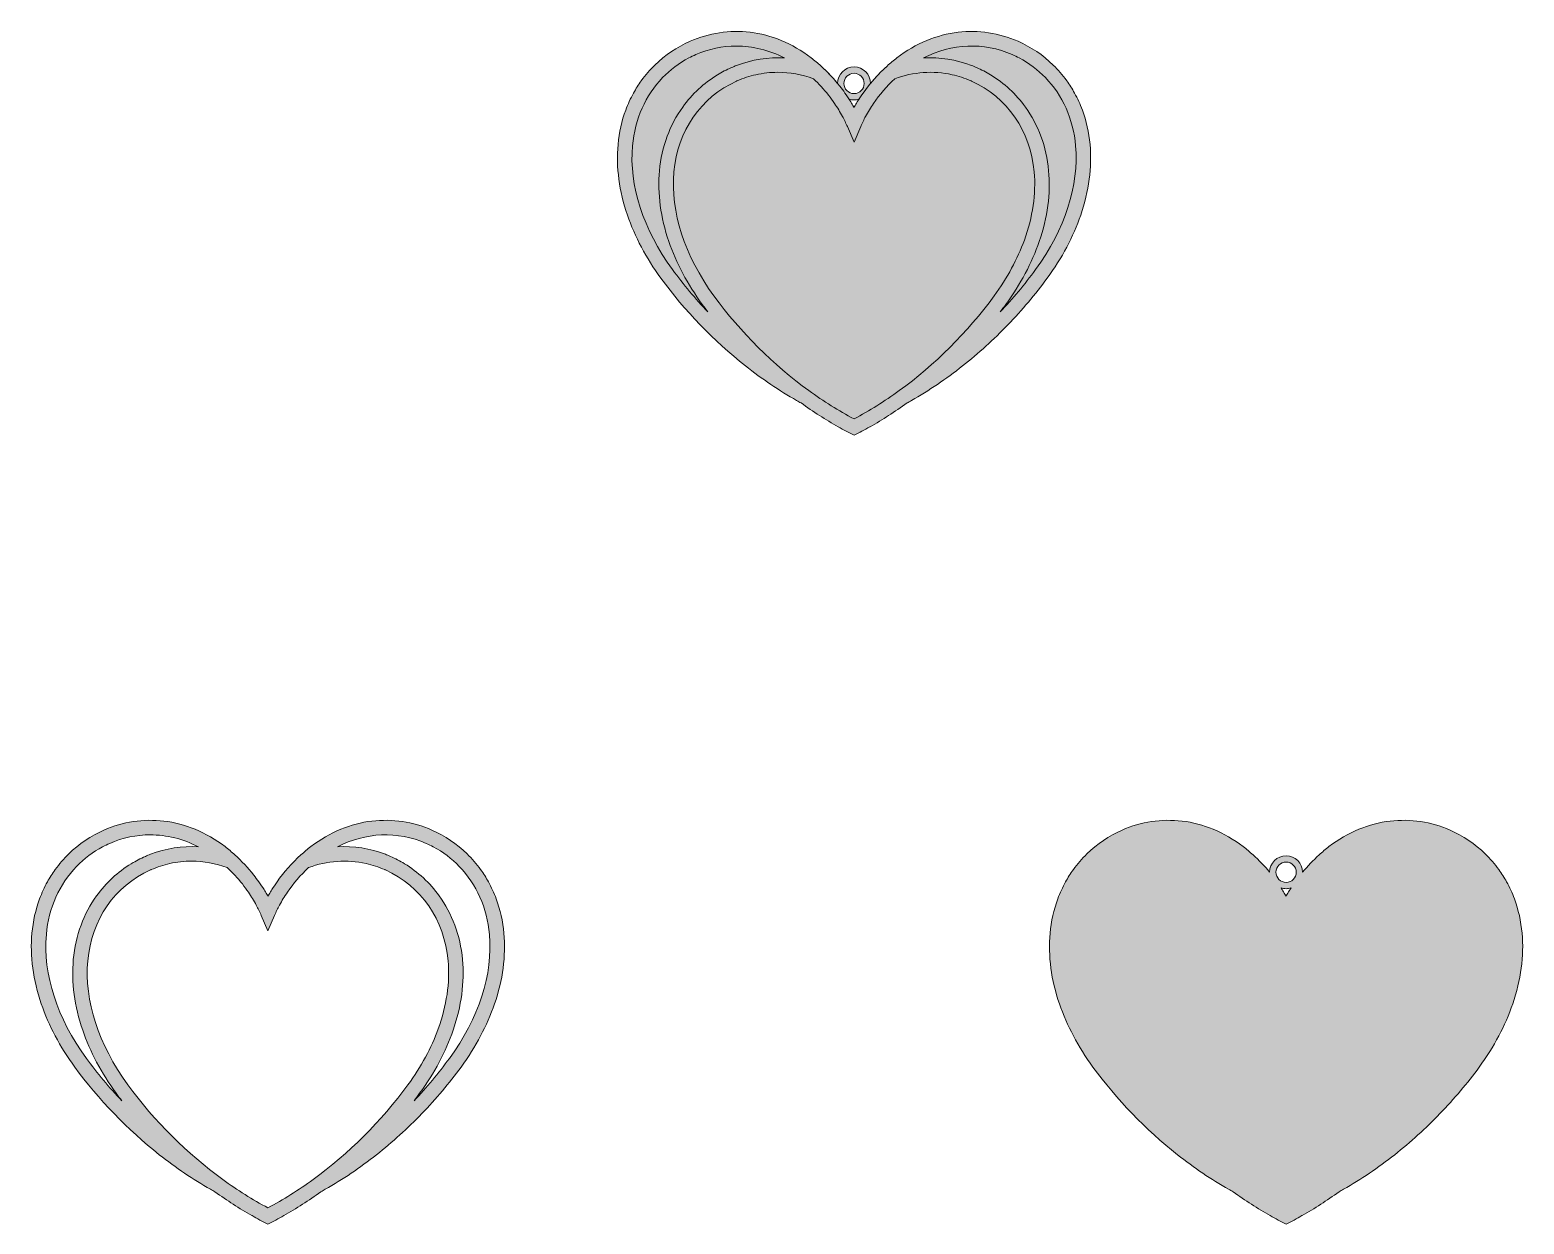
# Model space of a CAD drawing. Header units: inches. Extents: x -788 to 8705, y -5504 to 2082.
import ezdxf

# ---------------------------------------------------------------- set-up
doc = ezdxf.new("R2010")
doc.units = ezdxf.units.IN
doc.header["$MEASUREMENT"] = 0
for name, color, linetype in [('_U+0428_U+0430_U+0440 1', 7, 'Continuous'), ('_U+0428_U+0430_U+0440 2', 7, 'Continuous'), ('_U+0428_U+0430_U+0440 3', 7, 'Continuous')]:
    doc.layers.add(name, color=color, linetype=linetype)

# ---------------------------------------------------------------- blocks, each defined once
blk = doc.blocks.new('block 2')
at = {"layer": '_U+0428_U+0430_U+0440 2', "lineweight": 0}
for points, knots in [([(2223.8, -3656.5), (2217, -3580.5), (2200.5, -3507), (2174.9, -3437.9), (2161, -3400.6), (2144.5, -3364.6), (2125.4, -3330.1), (2110.4, -3303.1), (2093.9, -3277), (2075.9, -3252), (2050.1, -3216.2), (2021.3, -3182.8), (1990, -3152.3), (1925.1, -3088.9), (1849.4, -3037.6), (1766.3, -3001.2), (1646.4, -2948.7), (1514.6, -2928.9), (1385.2, -2944.2), (1317.8, -2952.2), (1251.3, -2969.5), (1187.3, -2995.8), (1120.8, -3023.2), (1056.9, -3060.3), (997.2, -3106.2), (975.6, -3122.9), (954.6, -3140.4), (934.4, -3158.8), (877.5, -3210.2), (826.3, -3268), (782.4, -3329.9), (770.9, -3346.1), (759.9, -3362.6), (749.5, -3379.4), (743.4, -3389), (737.6, -3398.8), (731.9, -3408.6), (729.4, -3412.9), (727, -3417.2), (724.6, -3421.5), (722.2, -3417.2), (719.7, -3412.9), (717.2, -3408.6), (711.6, -3398.8), (705.7, -3389.1), (699.7, -3379.4), (689.3, -3362.7), (678.3, -3346.2), (666.7, -3329.9), (656.3, -3315.3), (645.5, -3300.8), (634.3, -3286.6), (597.8, -3240.5), (557.8, -3197.7), (514.8, -3158.8), (494.5, -3140.4), (473.5, -3122.8), (452, -3106.2), (392.3, -3060.3), (328.3, -3023.2), (261.8, -2995.8), (197.9, -2969.5), (131.3, -2952.2), (64, -2944.2), (-65.4, -2928.9), (-197.2, -2948.7), (-317.2, -3001.2), (-400.2, -3037.6), (-476, -3088.9), (-540.8, -3152.3), (-572.1, -3182.8), (-600.9, -3216.2), (-626.8, -3252), (-644.8, -3277), (-661.3, -3303.1), (-676.3, -3330.1), (-695.3, -3364.6), (-711.9, -3400.6), (-725.7, -3437.9), (-751.4, -3507), (-767.8, -3580.5), (-774.6, -3656.5), (-787.6, -3801.6), (-767.6, -3952.7), (-715.1, -4105.5), (-668.1, -4242.6), (-596.6, -4377.5), (-502.4, -4506.2), (-352.2, -4711.7), (-166.5, -4904.4), (34.5, -5063.3), (140, -5146.6), (249.4, -5220.6), (359.8, -5283.1), (369.2, -5288.4), (378.7, -5293.6), (388.1, -5298.8), (465.1, -5354.6), (543.8, -5405.3), (622.9, -5450), (623.1, -5450.2), (623.4, -5450.3), (623.7, -5450.5), (657.2, -5469.4), (690.8, -5487.4), (724.6, -5504.2), (758.3, -5487.4), (792, -5469.4), (825.5, -5450.5), (825.7, -5450.3), (826, -5450.2), (826.3, -5450), (905.4, -5405.3), (984, -5354.6), (1061.1, -5298.8), (1070.5, -5293.6), (1079.9, -5288.4), (1089.3, -5283.1), (1199.7, -5220.6), (1309.2, -5146.6), (1414.6, -5063.3), (1515.2, -4983.8), (1611.8, -4895.9), (1702.2, -4802.2), (1792.5, -4708.5), (1876.5, -4609), (1951.6, -4506.2), (2045.7, -4377.5), (2117.3, -4242.6), (2164.3, -4105.5), (2216.7, -3952.7), (2236.7, -3801.6), (2223.8, -3656.5)], [0, 0, 0, 0, 1, 1, 1, 2, 2, 2, 3, 3, 3, 4, 4, 4, 5, 5, 5, 6, 6, 6, 7, 7, 7, 8, 8, 8, 9, 9, 9, 10, 10, 10, 11, 11, 11, 12, 12, 12, 13, 13, 13, 14, 14, 14, 15, 15, 15, 16, 16, 16, 17, 17, 17, 18, 18, 18, 19, 19, 19, 20, 20, 20, 21, 21, 21, 22, 22, 22, 23, 23, 23, 24, 24, 24, 25, 25, 25, 26, 26, 26, 27, 27, 27, 28, 28, 28, 29, 29, 29, 30, 30, 30, 31, 31, 31, 32, 32, 32, 33, 33, 33, 34, 34, 34, 35, 35, 35, 36, 36, 36, 37, 37, 37, 38, 38, 38, 39, 39, 39, 40, 40, 40, 41, 41, 41, 42, 42, 42, 43, 43, 43, 44, 44, 44, 44]), ([(-428.1, -4451.9), (-615, -4196.4), (-705.5, -3916.8), (-683, -3664.7), (-667.9, -3495.1), (-599.6, -3344.6), (-491.4, -3232.3), (-443.5, -3182.6), (-387.8, -3140.4), (-325.4, -3107.3), (-310.7, -3099.5), (-295.6, -3092.2), (-280.2, -3085.5), (-197.7, -3049.3), (-110.7, -3031.5), (-23.6, -3031.5), (80.9, -3031.5), (185.6, -3057.1), (283.1, -3107.4), (179.7, -3101.5), (75.7, -3117.6), (-21.5, -3154.8), (-32.4, -3159), (-43.3, -3163.5), (-54.1, -3168.2), (-84.9, -3181.7), (-114.6, -3197.2), (-143.2, -3214.6), (-229, -3267), (-304.1, -3336.4), (-363.7, -3419), (-404.7, -3475.8), (-437.9, -3538.3), (-462.7, -3604.8), (-488.3, -3673.9), (-504.8, -3747.5), (-511.6, -3823.5), (-524.5, -3968.6), (-504.5, -4119.7), (-452.1, -4272.5), (-405.1, -4409.6), (-333.5, -4544.4), (-239.4, -4673.2), (-227.7, -4689.2), (-215.8, -4705.1), (-203.7, -4720.9), (-283.9, -4636.3), (-359.3, -4546.2), (-428.1, -4451.9)], [0, 0, 0, 0, 1, 1, 1, 2, 2, 2, 3, 3, 3, 4, 4, 4, 5, 5, 5, 6, 6, 6, 7, 7, 7, 8, 8, 8, 9, 9, 9, 10, 10, 10, 11, 11, 11, 12, 12, 12, 13, 13, 13, 14, 14, 14, 15, 15, 15, 16, 16, 16, 16]), ([(1877.3, -4451.9), (1877.3, -4451.9), (1877.3, -4451.9), (1877.3, -4451.9), (1808.4, -4546.2), (1733, -4636.3), (1652.8, -4720.9), (1664.9, -4705.1), (1676.8, -4689.2), (1688.5, -4673.2), (1782.6, -4544.4), (1854.2, -4409.6), (1901.2, -4272.5), (1953.6, -4119.7), (1973.6, -3968.6), (1960.7, -3823.5), (1953.9, -3747.5), (1937.5, -3673.9), (1911.8, -3604.8), (1887.1, -3538.3), (1853.8, -3475.8), (1812.9, -3419), (1753.3, -3336.4), (1678.1, -3267), (1592.3, -3214.6), (1563.8, -3197.2), (1534, -3181.7), (1503.3, -3168.2), (1492.5, -3163.5), (1481.6, -3159), (1470.6, -3154.8), (1373.4, -3117.7), (1269.5, -3101.5), (1166.1, -3107.4), (1344.9, -3015.3), (1547.8, -3005.9), (1729.4, -3085.5), (1744.8, -3092.2), (1759.8, -3099.5), (1774.5, -3107.3), (1836.9, -3140.4), (1892.6, -3182.6), (1940.5, -3232.3), (2048.7, -3344.6), (2117, -3495.1), (2132.1, -3664.7), (2154.6, -3916.8), (2064.1, -4196.4), (1877.3, -4451.9)], [0, 0, 0, 0, 1, 1, 1, 2, 2, 2, 3, 3, 3, 4, 4, 4, 5, 5, 5, 6, 6, 6, 7, 7, 7, 8, 8, 8, 9, 9, 9, 10, 10, 10, 11, 11, 11, 12, 12, 12, 13, 13, 13, 14, 14, 14, 15, 15, 15, 16, 16, 16, 16]), ([(1011.8, -5220.5), (918.2, -5288.6), (821.9, -5349), (724.6, -5400.5), (627.3, -5349), (530.9, -5288.6), (437.3, -5220.5), (213.2, -5057.5), (4.5, -4850.9), (-165.1, -4618.9), (-351.9, -4363.3), (-442.4, -4083.7), (-419.9, -3831.7), (-396.7, -3571), (-248, -3355.7), (-21.8, -3254.5), (-20.3, -3253.8), (-18.7, -3253.2), (-17.2, -3252.5), (21.4, -3235.6), (60.9, -3222.7), (101, -3213.7), (146.7, -3203.6), (193, -3198.5), (239.4, -3198.5), (316, -3198.5), (392.6, -3212.3), (466.5, -3239.4), (500.6, -3271.5), (532.6, -3306.4), (562.1, -3343.6), (575.6, -3360.8), (588.5, -3378.3), (600.7, -3396.1), (619, -3422.9), (635.7, -3450.3), (650.7, -3478.2), (662.3, -3499.7), (672.8, -3521.5), (682.3, -3543.5), (682.3, -3543.5), (724.6, -3641.5), (724.6, -3641.5), (724.6, -3641.5), (766.8, -3543.5), (766.8, -3543.5), (776.3, -3521.5), (786.9, -3499.7), (798.4, -3478.2), (813.4, -3450.2), (830.2, -3422.7), (848.4, -3396.1), (886.9, -3339.7), (932.2, -3286.8), (982.6, -3239.4), (1101.3, -3195.8), (1227.1, -3186.7), (1348.2, -3213.7), (1388.2, -3222.7), (1427.8, -3235.6), (1466.3, -3252.5), (1467.9, -3253.1), (1469.4, -3253.8), (1470.9, -3254.5), (1697.1, -3355.7), (1845.8, -3571), (1869.1, -3831.7), (1881.4, -3970.3), (1859.6, -4117.3), (1806.4, -4264.1), (1762.8, -4384.1), (1698.3, -4503.9), (1614.2, -4618.9), (1444.7, -4850.9), (1236, -5057.6), (1011.8, -5220.5)], [0, 0, 0, 0, 1, 1, 1, 2, 2, 2, 3, 3, 3, 4, 4, 4, 5, 5, 5, 6, 6, 6, 7, 7, 7, 8, 8, 8, 9, 9, 9, 10, 10, 10, 11, 11, 11, 12, 12, 12, 13, 13, 13, 14, 14, 14, 15, 15, 15, 16, 16, 16, 17, 17, 17, 18, 18, 18, 19, 19, 19, 20, 20, 20, 21, 21, 21, 22, 22, 22, 23, 23, 23, 24, 24, 24, 25, 25, 25, 25])]:
    blk.add_open_spline(points, degree=3, knots=knots, dxfattribs=at)
blk = doc.blocks.new('block 3')
at = {"layer": '_U+0428_U+0430_U+0440 1', "lineweight": 0}
for points, knots in [([(5947.2, 1354.3), (5940.4, 1430.3), (5924, 1503.9), (5898.3, 1573), (5884.4, 1610.3), (5867.9, 1646.3), (5848.8, 1680.7), (5833.9, 1707.8), (5817.3, 1733.8), (5799.3, 1758.8), (5773.5, 1794.6), (5744.7, 1828), (5713.4, 1858.6), (5648.5, 1921.9), (5572.8, 1973.2), (5489.8, 2009.6), (5369.8, 2062.2), (5238, 2081.9), (5108.6, 2066.6), (5041.3, 2058.7), (4974.7, 2041.3), (4910.8, 2015), (4844.3, 1987.7), (4780.3, 1950.5), (4720.6, 1904.6), (4699, 1888), (4678, 1870.4), (4657.8, 1852.1), (4601, 1800.7), (4549.8, 1742.9), (4505.9, 1680.9), (4494.4, 1664.7), (4483.4, 1648.2), (4472.9, 1631.5), (4466.9, 1621.8), (4461, 1612.1), (4455.3, 1602.3), (4452.9, 1598), (4450.4, 1593.7), (4448, 1589.3), (4445.6, 1593.7), (4443.1, 1598), (4440.7, 1602.3), (4435, 1612.1), (4429.2, 1621.8), (4423.1, 1631.4), (4412.7, 1648.1), (4401.7, 1664.7), (4390.1, 1680.9), (4379.8, 1695.6), (4368.9, 1710), (4357.7, 1724.3), (4321.2, 1770.4), (4281.2, 1813.1), (4238.2, 1852.1), (4217.9, 1870.5), (4197, 1888), (4175.4, 1904.6), (4115.7, 1950.5), (4051.7, 1987.7), (3985.3, 2015), (3921.3, 2041.3), (3854.7, 2058.7), (3787.4, 2066.6), (3658, 2081.9), (3526.2, 2062.2), (3406.3, 2009.6), (3323.2, 1973.2), (3247.5, 1921.9), (3182.6, 1858.6), (3151.3, 1828), (3122.5, 1794.6), (3096.7, 1758.8), (3078.7, 1733.8), (3062.1, 1707.8), (3047.2, 1680.7), (3028.1, 1646.3), (3011.6, 1610.3), (2997.7, 1573), (2972, 1503.9), (2955.6, 1430.3), (2948.8, 1354.3), (2935.9, 1209.2), (2955.9, 1058.2), (3008.3, 905.3), (3055.3, 768.2), (3126.9, 633.4), (3221, 504.6), (3371.2, 299.1), (3556.9, 106.5), (3758, -52.4), (3863.4, -135.8), (3972.9, -209.7), (4083.3, -272.2), (4092.7, -277.5), (4102.1, -282.8), (4111.5, -288), (4188.6, -343.8), (4267.2, -394.4), (4346.3, -439.2), (4346.6, -439.3), (4346.8, -439.5), (4347.1, -439.6), (4380.6, -458.6), (4414.3, -476.5), (4448, -493.4), (4481.7, -476.5), (4515.4, -458.6), (4548.9, -439.6), (4549.2, -439.5), (4549.4, -439.3), (4549.7, -439.2), (4628.8, -394.4), (4707.5, -343.7), (4784.5, -287.9), (4793.9, -282.8), (4803.3, -277.5), (4812.8, -272.2), (4923.1, -209.7), (5032.6, -135.8), (5138, -52.4), (5238.6, 27), (5335.3, 114.9), (5425.6, 208.6), (5515.9, 302.3), (5599.9, 401.9), (5675, 504.6), (5769.1, 633.4), (5840.7, 768.2), (5887.7, 905.3), (5940.1, 1058.2), (5960.1, 1209.2), (5947.2, 1354.3)], [0, 0, 0, 0, 1, 1, 1, 2, 2, 2, 3, 3, 3, 4, 4, 4, 5, 5, 5, 6, 6, 6, 7, 7, 7, 8, 8, 8, 9, 9, 9, 10, 10, 10, 11, 11, 11, 12, 12, 12, 13, 13, 13, 14, 14, 14, 15, 15, 15, 16, 16, 16, 17, 17, 17, 18, 18, 18, 19, 19, 19, 20, 20, 20, 21, 21, 21, 22, 22, 22, 23, 23, 23, 24, 24, 24, 25, 25, 25, 26, 26, 26, 27, 27, 27, 28, 28, 28, 29, 29, 29, 30, 30, 30, 31, 31, 31, 32, 32, 32, 33, 33, 33, 34, 34, 34, 35, 35, 35, 36, 36, 36, 37, 37, 37, 38, 38, 38, 39, 39, 39, 40, 40, 40, 41, 41, 41, 42, 42, 42, 43, 43, 43, 44, 44, 44, 44]), ([(5600.7, 558.9), (5600.7, 558.9), (5600.7, 558.9), (5600.7, 558.9), (5531.8, 464.6), (5456.5, 374.6), (5376.3, 289.9), (5388.3, 305.7), (5400.3, 321.6), (5411.9, 337.6), (5506.1, 466.4), (5577.6, 601.2), (5624.7, 738.4), (5677.1, 891.2), (5697.1, 1042.2), (5684.1, 1187.4), (5677.4, 1263.3), (5660.9, 1336.9), (5635.2, 1406), (5610.5, 1472.6), (5577.2, 1535.1), (5536.3, 1591.8), (5476.7, 1674.4), (5401.6, 1743.9), (5315.8, 1796.2), (5287.2, 1813.6), (5257.4, 1829.2), (5226.7, 1842.6), (5215.9, 1847.4), (5205, 1851.8), (5194.1, 1856), (5096.8, 1893.2), (4992.9, 1909.4), (4889.5, 1903.5), (5068.3, 1995.6), (5271.2, 2004.9), (5452.8, 1925.4), (5468.2, 1918.6), (5483.3, 1911.3), (5497.9, 1903.5), (5560.3, 1870.5), (5616.1, 1828.2), (5664, 1778.5), (5772.2, 1666.3), (5840.4, 1515.8), (5855.6, 1346.2), (5878, 1094.1), (5787.5, 814.5), (5600.7, 558.9)], [0, 0, 0, 0, 1, 1, 1, 2, 2, 2, 3, 3, 3, 4, 4, 4, 5, 5, 5, 6, 6, 6, 7, 7, 7, 8, 8, 8, 9, 9, 9, 10, 10, 10, 11, 11, 11, 12, 12, 12, 13, 13, 13, 14, 14, 14, 15, 15, 15, 16, 16, 16, 16]), ([(3295.3, 558.9), (3108.5, 814.5), (3018, 1094.1), (3040.5, 1346.2), (3055.6, 1515.8), (3123.8, 1666.2), (3232, 1778.5), (3279.9, 1828.2), (3335.6, 1870.5), (3398.1, 1903.5), (3412.7, 1911.3), (3427.8, 1918.6), (3443.2, 1925.4), (3525.7, 1961.5), (3612.7, 1979.3), (3699.8, 1979.3), (3804.3, 1979.3), (3909, 1953.7), (4006.5, 1903.5), (3903.1, 1909.4), (3799.2, 1893.2), (3702, 1856), (3691, 1851.8), (3680.1, 1847.4), (3669.3, 1842.6), (3638.6, 1829.2), (3608.8, 1813.6), (3580.2, 1796.2), (3494.4, 1743.9), (3419.3, 1674.4), (3359.7, 1591.8), (3318.8, 1535.1), (3285.5, 1472.6), (3260.8, 1406), (3235.1, 1336.9), (3218.6, 1263.3), (3211.9, 1187.4), (3198.9, 1042.2), (3218.9, 891.2), (3271.3, 738.4), (3318.4, 601.2), (3389.9, 466.4), (3484.1, 337.6), (3495.8, 321.6), (3507.7, 305.7), (3519.8, 289.9), (3439.5, 374.6), (3364.2, 464.6), (3295.3, 558.9)], [0, 0, 0, 0, 1, 1, 1, 2, 2, 2, 3, 3, 3, 4, 4, 4, 5, 5, 5, 6, 6, 6, 7, 7, 7, 8, 8, 8, 9, 9, 9, 10, 10, 10, 11, 11, 11, 12, 12, 12, 13, 13, 13, 14, 14, 14, 15, 15, 15, 16, 16, 16, 16]), ([(4735.3, -209.7), (4641.6, -277.7), (4545.3, -338.2), (4448, -389.6), (4350.7, -338.2), (4254.4, -277.7), (4160.7, -209.6), (3936.6, -46.7), (3727.9, 159.9), (3558.3, 391.9), (3371.5, 647.5), (3281, 927.1), (3303.5, 1179.2), (3326.7, 1439.8), (3475.4, 1655.2), (3701.6, 1756.3), (3703.2, 1757), (3704.7, 1757.7), (3706.2, 1758.4), (3744.8, 1775.3), (3784.4, 1788.2), (3824.4, 1797.1), (3870.1, 1807.3), (3916.5, 1812.3), (3962.9, 1812.3), (4039.4, 1812.3), (4116.1, 1798.6), (4189.9, 1771.5), (4224.1, 1739.3), (4256, 1704.5), (4285.5, 1667.2), (4299.1, 1650), (4312, 1632.5), (4324.1, 1614.8), (4342.4, 1588), (4359.1, 1560.6), (4374.1, 1532.7), (4385.7, 1511.2), (4396.3, 1489.4), (4405.8, 1467.3), (4405.8, 1467.3), (4448, 1369.3), (4448, 1369.3), (4448, 1369.3), (4490.3, 1467.3), (4490.3, 1467.3), (4499.8, 1489.4), (4510.3, 1511.1), (4521.8, 1532.6), (4536.9, 1560.6), (4553.6, 1588.1), (4571.8, 1614.8), (4610.4, 1671.2), (4655.6, 1724.1), (4706.1, 1771.5), (4824.7, 1815), (4950.5, 1824.1), (5071.6, 1797.1), (5111.7, 1788.2), (5151.2, 1775.3), (5189.8, 1758.4), (5191.3, 1757.7), (5192.8, 1757), (5194.4, 1756.3), (5420.6, 1655.2), (5569.3, 1439.8), (5592.5, 1179.2), (5604.9, 1040.5), (5583, 893.5), (5529.8, 746.8), (5486.3, 626.7), (5421.7, 506.9), (5337.7, 391.9), (5168.1, 159.9), (4959.4, -46.7), (4735.3, -209.7)], [0, 0, 0, 0, 1, 1, 1, 2, 2, 2, 3, 3, 3, 4, 4, 4, 5, 5, 5, 6, 6, 6, 7, 7, 7, 8, 8, 8, 9, 9, 9, 10, 10, 10, 11, 11, 11, 12, 12, 12, 13, 13, 13, 14, 14, 14, 15, 15, 15, 16, 16, 16, 17, 17, 17, 18, 18, 18, 19, 19, 19, 20, 20, 20, 21, 21, 21, 22, 22, 22, 23, 23, 23, 24, 24, 24, 25, 25, 25, 25])]:
    blk.add_open_spline(points, degree=3, knots=knots, dxfattribs=at)

msp = doc.modelspace()

# ---------------------------------------------------------------- hatches: boundary and pattern name
at = {"layer": '_U+0428_U+0430_U+0440 1', "true_color": 0xe9d9bc}
h = msp.add_hatch(color=254, dxfattribs=at)
h.dxf.hatch_style = 2
edge = h.paths.add_edge_path()
edge.add_spline(control_points=[(5947.2, 1354.3), (5940.4, 1430.3), (5924, 1503.9), (5898.3, 1573), (5884.4, 1610.3), (5867.9, 1646.3), (5848.8, 1680.7), (5833.9, 1707.8), (5817.3, 1733.8), (5799.3, 1758.8), (5773.5, 1794.6), (5744.7, 1828), (5713.4, 1858.6), (5648.5, 1921.9), (5572.8, 1973.2), (5489.7, 2009.6), (5369.8, 2062.2), (5238, 2081.9), (5108.6, 2066.6), (5041.3, 2058.7), (4974.7, 2041.3), (4910.7, 2015), (4844.3, 1987.7), (4780.3, 1950.5), (4720.6, 1904.6), (4699, 1888), (4678, 1870.4), (4657.8, 1852.1), (4620.1, 1817.9), (4584.8, 1781), (4552.5, 1741.8), (4552.5, 1799.4), (4505.6, 1846.3), (4448, 1846.3), (4390.4, 1846.3), (4343.5, 1799.4), (4343.5, 1741.8), (4310.9, 1781.3), (4275.7, 1818.1), (4238.2, 1852.1), (4217.9, 1870.5), (4197, 1888), (4175.4, 1904.6), (4115.7, 1950.5), (4051.7, 1987.7), (3985.3, 2015), (3921.3, 2041.3), (3854.7, 2058.7), (3787.4, 2066.6), (3658, 2081.9), (3526.2, 2062.2), (3406.3, 2009.6), (3323.2, 1973.2), (3247.5, 1921.9), (3182.6, 1858.6), (3151.3, 1828), (3122.5, 1794.6), (3096.7, 1758.8), (3078.7, 1733.8), (3062.1, 1707.8), (3047.2, 1680.7), (3028.1, 1646.3), (3011.6, 1610.3), (2997.7, 1573), (2972, 1503.9), (2955.6, 1430.3), (2948.8, 1354.3), (2935.9, 1209.2), (2955.9, 1058.2), (3008.3, 905.3), (3055.3, 768.2), (3126.9, 633.4), (3221, 504.6), (3371.2, 299.1), (3556.9, 106.5), (3758, -52.4), (3863.4, -135.8), (3972.9, -209.7), (4083.3, -272.2), (4092.7, -277.5), (4102.1, -282.8), (4111.5, -288), (4188.6, -343.8), (4267.2, -394.4), (4346.3, -439.2), (4346.6, -439.3), (4346.8, -439.5), (4347.1, -439.6), (4380.6, -458.6), (4414.3, -476.5), (4448, -493.4), (4481.7, -476.5), (4515.4, -458.6), (4548.9, -439.6), (4549.2, -439.5), (4549.4, -439.3), (4549.7, -439.2), (4628.8, -394.4), (4707.5, -343.7), (4784.5, -287.9), (4793.9, -282.8), (4803.3, -277.5), (4812.7, -272.2), (4923.1, -209.7), (5032.6, -135.8), (5138, -52.4), (5238.6, 27), (5335.3, 114.9), (5425.6, 208.6), (5515.9, 302.3), (5599.9, 401.9), (5675, 504.6), (5769.1, 633.4), (5840.7, 768.2), (5887.7, 905.3), (5940.1, 1058.2), (5960.1, 1209.2), (5947.2, 1354.3)], knot_values=[0, 0, 0, 0, 1, 1, 1, 2, 2, 2, 3, 3, 3, 4, 4, 4, 5, 5, 5, 6, 6, 6, 7, 7, 7, 8, 8, 8, 9, 9, 9, 10, 10, 10, 11, 11, 11, 12, 12, 12, 13, 13, 13, 14, 14, 14, 15, 15, 15, 16, 16, 16, 17, 17, 17, 18, 18, 18, 19, 19, 19, 20, 20, 20, 21, 21, 21, 22, 22, 22, 23, 23, 23, 24, 24, 24, 25, 25, 25, 26, 26, 26, 27, 27, 27, 28, 28, 28, 29, 29, 29, 30, 30, 30, 31, 31, 31, 32, 32, 32, 33, 33, 33, 34, 34, 34, 35, 35, 35, 36, 36, 36, 37, 37, 37, 38, 38, 38, 39, 39, 39, 39], degree=3, periodic=1)
edge = h.paths.add_edge_path()
edge.add_spline(control_points=[(4472.9, 1631.5), (4466.9, 1621.8), (4461, 1612.1), (4455.3, 1602.3), (4452.9, 1598), (4450.4, 1593.7), (4448, 1589.3), (4445.6, 1593.7), (4443.1, 1598), (4440.7, 1602.3), (4435, 1612.1), (4429.2, 1621.8), (4423.1, 1631.4), (4420.9, 1635), (4418.6, 1638.6), (4416.3, 1642.2), (4426.3, 1639), (4437, 1637.3), (4448, 1637.3), (4459, 1637.3), (4469.7, 1639), (4479.7, 1642.2), (4477.4, 1638.6), (4475.1, 1635), (4472.9, 1631.5)], knot_values=[0, 0, 0, 0, 1, 1, 1, 2, 2, 2, 3, 3, 3, 4, 4, 4, 5, 5, 5, 6, 6, 6, 7, 7, 7, 8, 8, 8, 8], degree=3, periodic=1)
edge = h.paths.add_edge_path()
edge.add_spline(control_points=[(4448, 1677.3), (4412.4, 1677.3), (4383.5, 1706.2), (4383.5, 1741.8), (4383.5, 1777.3), (4412.4, 1806.3), (4448, 1806.3), (4483.6, 1806.3), (4512.5, 1777.3), (4512.5, 1741.8), (4512.5, 1706.2), (4483.6, 1677.3), (4448, 1677.3)], knot_values=[0, 0, 0, 0, 1, 1, 1, 2, 2, 2, 3, 3, 3, 4, 4, 4, 4], degree=3, periodic=1)
at = {"layer": '_U+0428_U+0430_U+0440 1', "true_color": 0xa1785b}
h = msp.add_hatch(color=35, dxfattribs=at)
h.dxf.hatch_style = 2
edge = h.paths.add_edge_path()
edge.add_spline(control_points=[(5947.2, 1354.3), (5940.4, 1430.3), (5924, 1503.9), (5898.3, 1573), (5884.4, 1610.3), (5867.9, 1646.3), (5848.8, 1680.7), (5833.9, 1707.8), (5817.3, 1733.8), (5799.3, 1758.8), (5773.5, 1794.6), (5744.7, 1828), (5713.4, 1858.6), (5648.5, 1921.9), (5572.8, 1973.2), (5489.8, 2009.6), (5369.8, 2062.2), (5238, 2081.9), (5108.6, 2066.6), (5041.3, 2058.7), (4974.7, 2041.3), (4910.8, 2015), (4844.3, 1987.7), (4780.3, 1950.5), (4720.6, 1904.6), (4699, 1888), (4678, 1870.4), (4657.8, 1852.1), (4601, 1800.7), (4549.8, 1742.9), (4505.9, 1680.9), (4494.4, 1664.7), (4483.4, 1648.2), (4472.9, 1631.5), (4466.9, 1621.8), (4461, 1612.1), (4455.3, 1602.3), (4452.9, 1598), (4450.4, 1593.7), (4448, 1589.3), (4445.6, 1593.7), (4443.1, 1598), (4440.7, 1602.3), (4435, 1612.1), (4429.2, 1621.8), (4423.1, 1631.4), (4412.7, 1648.1), (4401.7, 1664.7), (4390.1, 1680.9), (4379.8, 1695.6), (4368.9, 1710), (4357.7, 1724.3), (4321.2, 1770.4), (4281.2, 1813.1), (4238.2, 1852.1), (4217.9, 1870.5), (4197, 1888), (4175.4, 1904.6), (4115.7, 1950.5), (4051.7, 1987.7), (3985.3, 2015), (3921.3, 2041.3), (3854.7, 2058.7), (3787.4, 2066.6), (3658, 2081.9), (3526.2, 2062.2), (3406.3, 2009.6), (3323.2, 1973.2), (3247.5, 1921.9), (3182.6, 1858.6), (3151.3, 1828), (3122.5, 1794.6), (3096.7, 1758.8), (3078.7, 1733.8), (3062.1, 1707.8), (3047.2, 1680.7), (3028.1, 1646.3), (3011.6, 1610.3), (2997.7, 1573), (2972, 1503.9), (2955.6, 1430.3), (2948.8, 1354.3), (2935.9, 1209.2), (2955.9, 1058.2), (3008.3, 905.3), (3055.3, 768.2), (3126.9, 633.4), (3221, 504.6), (3371.2, 299.1), (3556.9, 106.5), (3758, -52.4), (3863.4, -135.8), (3972.9, -209.7), (4083.3, -272.2), (4092.7, -277.5), (4102.1, -282.8), (4111.5, -288), (4188.6, -343.8), (4267.2, -394.4), (4346.3, -439.2), (4346.6, -439.3), (4346.8, -439.5), (4347.1, -439.6), (4380.6, -458.6), (4414.3, -476.5), (4448, -493.4), (4481.7, -476.5), (4515.4, -458.6), (4548.9, -439.6), (4549.2, -439.5), (4549.4, -439.3), (4549.7, -439.2), (4628.8, -394.4), (4707.5, -343.7), (4784.5, -287.9), (4793.9, -282.8), (4803.3, -277.5), (4812.8, -272.2), (4923.1, -209.7), (5032.6, -135.8), (5138, -52.4), (5238.6, 27), (5335.3, 114.9), (5425.6, 208.6), (5515.9, 302.3), (5599.9, 401.9), (5675, 504.6), (5769.1, 633.4), (5840.7, 768.2), (5887.7, 905.3), (5940.1, 1058.2), (5960.1, 1209.2), (5947.2, 1354.3)], knot_values=[0, 0, 0, 0, 1, 1, 1, 2, 2, 2, 3, 3, 3, 4, 4, 4, 5, 5, 5, 6, 6, 6, 7, 7, 7, 8, 8, 8, 9, 9, 9, 10, 10, 10, 11, 11, 11, 12, 12, 12, 13, 13, 13, 14, 14, 14, 15, 15, 15, 16, 16, 16, 17, 17, 17, 18, 18, 18, 19, 19, 19, 20, 20, 20, 21, 21, 21, 22, 22, 22, 23, 23, 23, 24, 24, 24, 25, 25, 25, 26, 26, 26, 27, 27, 27, 28, 28, 28, 29, 29, 29, 30, 30, 30, 31, 31, 31, 32, 32, 32, 33, 33, 33, 34, 34, 34, 35, 35, 35, 36, 36, 36, 37, 37, 37, 38, 38, 38, 39, 39, 39, 40, 40, 40, 41, 41, 41, 42, 42, 42, 43, 43, 43, 44, 44, 44, 44], degree=3, periodic=1)
edge = h.paths.add_edge_path()
edge.add_spline(control_points=[(3295.3, 558.9), (3108.5, 814.5), (3018, 1094.1), (3040.5, 1346.2), (3055.6, 1515.8), (3123.8, 1666.2), (3232, 1778.5), (3279.9, 1828.2), (3335.6, 1870.5), (3398.1, 1903.5), (3412.7, 1911.3), (3427.8, 1918.6), (3443.2, 1925.4), (3525.7, 1961.5), (3612.7, 1979.3), (3699.8, 1979.3), (3804.3, 1979.3), (3909, 1953.7), (4006.5, 1903.5), (3903.1, 1909.4), (3799.2, 1893.2), (3702, 1856), (3691, 1851.8), (3680.1, 1847.4), (3669.3, 1842.6), (3638.6, 1829.2), (3608.8, 1813.6), (3580.2, 1796.2), (3494.4, 1743.9), (3419.3, 1674.4), (3359.7, 1591.8), (3318.8, 1535.1), (3285.5, 1472.6), (3260.8, 1406), (3235.1, 1336.9), (3218.6, 1263.3), (3211.9, 1187.4), (3198.9, 1042.2), (3218.9, 891.2), (3271.3, 738.4), (3318.4, 601.2), (3389.9, 466.4), (3484.1, 337.6), (3495.8, 321.6), (3507.7, 305.7), (3519.8, 289.9), (3439.5, 374.6), (3364.2, 464.6), (3295.3, 558.9)], knot_values=[0, 0, 0, 0, 1, 1, 1, 2, 2, 2, 3, 3, 3, 4, 4, 4, 5, 5, 5, 6, 6, 6, 7, 7, 7, 8, 8, 8, 9, 9, 9, 10, 10, 10, 11, 11, 11, 12, 12, 12, 13, 13, 13, 14, 14, 14, 15, 15, 15, 16, 16, 16, 16], degree=3, periodic=1)
edge = h.paths.add_edge_path()
edge.add_spline(control_points=[(4735.3, -209.7), (4641.6, -277.7), (4545.3, -338.2), (4448, -389.6), (4350.7, -338.2), (4254.4, -277.7), (4160.7, -209.6), (3936.6, -46.7), (3727.9, 159.9), (3558.3, 391.9), (3371.5, 647.5), (3281, 927.1), (3303.5, 1179.2), (3326.7, 1439.8), (3475.4, 1655.2), (3701.6, 1756.3), (3703.2, 1757), (3704.7, 1757.7), (3706.2, 1758.4), (3744.8, 1775.3), (3784.4, 1788.2), (3824.4, 1797.1), (3870.1, 1807.3), (3916.5, 1812.3), (3962.9, 1812.3), (4039.4, 1812.3), (4116.1, 1798.6), (4189.9, 1771.5), (4224.1, 1739.3), (4256, 1704.5), (4285.5, 1667.2), (4299.1, 1650), (4312, 1632.5), (4324.1, 1614.8), (4342.4, 1588), (4359.1, 1560.6), (4374.1, 1532.7), (4385.7, 1511.2), (4396.3, 1489.4), (4405.8, 1467.3), (4405.8, 1467.3), (4448, 1369.3), (4448, 1369.3), (4448, 1369.3), (4490.3, 1467.3), (4490.3, 1467.3), (4499.8, 1489.4), (4510.3, 1511.1), (4521.8, 1532.6), (4536.9, 1560.6), (4553.6, 1588.1), (4571.8, 1614.8), (4610.4, 1671.2), (4655.6, 1724.1), (4706.1, 1771.5), (4824.7, 1815), (4950.5, 1824.1), (5071.6, 1797.1), (5111.7, 1788.2), (5151.2, 1775.3), (5189.8, 1758.4), (5191.3, 1757.7), (5192.8, 1757), (5194.4, 1756.3), (5420.6, 1655.2), (5569.3, 1439.8), (5592.5, 1179.2), (5604.9, 1040.5), (5583, 893.5), (5529.8, 746.8), (5486.3, 626.7), (5421.7, 506.9), (5337.7, 391.9), (5168.1, 159.9), (4959.4, -46.7), (4735.3, -209.7)], knot_values=[0, 0, 0, 0, 1, 1, 1, 2, 2, 2, 3, 3, 3, 4, 4, 4, 5, 5, 5, 6, 6, 6, 7, 7, 7, 8, 8, 8, 9, 9, 9, 10, 10, 10, 11, 11, 11, 12, 12, 12, 13, 13, 13, 14, 14, 14, 15, 15, 15, 16, 16, 16, 17, 17, 17, 18, 18, 18, 19, 19, 19, 20, 20, 20, 21, 21, 21, 22, 22, 22, 23, 23, 23, 24, 24, 24, 25, 25, 25, 25], degree=3, periodic=1)
edge = h.paths.add_edge_path()
edge.add_spline(control_points=[(5600.7, 558.9), (5600.7, 558.9), (5600.7, 558.9), (5600.7, 558.9), (5531.8, 464.6), (5456.5, 374.6), (5376.3, 289.9), (5388.3, 305.7), (5400.3, 321.6), (5411.9, 337.6), (5506.1, 466.4), (5577.6, 601.2), (5624.7, 738.4), (5677.1, 891.2), (5697.1, 1042.2), (5684.1, 1187.4), (5677.4, 1263.3), (5660.9, 1336.9), (5635.2, 1406), (5610.5, 1472.6), (5577.2, 1535.1), (5536.3, 1591.8), (5476.7, 1674.4), (5401.6, 1743.9), (5315.8, 1796.2), (5287.2, 1813.6), (5257.4, 1829.2), (5226.7, 1842.6), (5215.9, 1847.4), (5205, 1851.8), (5194.1, 1856), (5096.8, 1893.2), (4992.9, 1909.4), (4889.5, 1903.5), (5068.3, 1995.6), (5271.2, 2004.9), (5452.8, 1925.4), (5468.2, 1918.6), (5483.3, 1911.3), (5497.9, 1903.5), (5560.3, 1870.5), (5616.1, 1828.2), (5664, 1778.5), (5772.2, 1666.3), (5840.4, 1515.8), (5855.6, 1346.2), (5878, 1094.1), (5787.5, 814.5), (5600.7, 558.9)], knot_values=[0, 0, 0, 0, 1, 1, 1, 2, 2, 2, 3, 3, 3, 4, 4, 4, 5, 5, 5, 6, 6, 6, 7, 7, 7, 8, 8, 8, 9, 9, 9, 10, 10, 10, 11, 11, 11, 12, 12, 12, 13, 13, 13, 14, 14, 14, 15, 15, 15, 16, 16, 16, 16], degree=3, periodic=1)
at = {"layer": '_U+0428_U+0430_U+0440 2', "true_color": 0xa1785b}
h = msp.add_hatch(color=35, dxfattribs=at)
h.dxf.hatch_style = 2
edge = h.paths.add_edge_path()
edge.add_spline(control_points=[(2223.8, -3656.5), (2217, -3580.5), (2200.5, -3507), (2174.9, -3437.9), (2161, -3400.6), (2144.5, -3364.6), (2125.4, -3330.1), (2110.4, -3303.1), (2093.9, -3277), (2075.9, -3252), (2050.1, -3216.2), (2021.3, -3182.8), (1990, -3152.3), (1925.1, -3088.9), (1849.4, -3037.6), (1766.3, -3001.2), (1646.4, -2948.7), (1514.6, -2928.9), (1385.2, -2944.2), (1317.8, -2952.2), (1251.3, -2969.5), (1187.3, -2995.8), (1120.8, -3023.2), (1056.9, -3060.3), (997.2, -3106.2), (975.6, -3122.9), (954.6, -3140.4), (934.4, -3158.8), (877.5, -3210.2), (826.3, -3268), (782.4, -3329.9), (770.9, -3346.1), (759.9, -3362.6), (749.5, -3379.4), (743.4, -3389), (737.6, -3398.8), (731.9, -3408.6), (729.4, -3412.9), (727, -3417.2), (724.6, -3421.5), (722.2, -3417.2), (719.7, -3412.9), (717.2, -3408.6), (711.6, -3398.8), (705.7, -3389.1), (699.7, -3379.4), (689.3, -3362.7), (678.3, -3346.2), (666.7, -3329.9), (656.3, -3315.3), (645.5, -3300.8), (634.3, -3286.6), (597.8, -3240.5), (557.8, -3197.7), (514.8, -3158.8), (494.5, -3140.4), (473.5, -3122.8), (452, -3106.2), (392.3, -3060.3), (328.3, -3023.2), (261.8, -2995.8), (197.9, -2969.5), (131.3, -2952.2), (64, -2944.2), (-65.4, -2928.9), (-197.2, -2948.7), (-317.2, -3001.2), (-400.2, -3037.6), (-476, -3088.9), (-540.8, -3152.3), (-572.1, -3182.8), (-600.9, -3216.2), (-626.8, -3252), (-644.8, -3277), (-661.3, -3303.1), (-676.3, -3330.1), (-695.3, -3364.6), (-711.9, -3400.6), (-725.7, -3437.9), (-751.4, -3507), (-767.8, -3580.5), (-774.6, -3656.5), (-787.6, -3801.6), (-767.6, -3952.7), (-715.1, -4105.5), (-668.1, -4242.6), (-596.6, -4377.5), (-502.4, -4506.2), (-352.2, -4711.7), (-166.5, -4904.4), (34.5, -5063.3), (140, -5146.6), (249.4, -5220.6), (359.8, -5283.1), (369.2, -5288.4), (378.7, -5293.6), (388.1, -5298.8), (465.1, -5354.6), (543.8, -5405.3), (622.9, -5450), (623.1, -5450.2), (623.4, -5450.3), (623.7, -5450.5), (657.2, -5469.4), (690.8, -5487.4), (724.6, -5504.2), (758.3, -5487.4), (792, -5469.4), (825.5, -5450.5), (825.7, -5450.3), (826, -5450.2), (826.3, -5450), (905.4, -5405.3), (984, -5354.6), (1061.1, -5298.8), (1070.5, -5293.6), (1079.9, -5288.4), (1089.3, -5283.1), (1199.7, -5220.6), (1309.2, -5146.6), (1414.6, -5063.3), (1515.2, -4983.8), (1611.8, -4895.9), (1702.2, -4802.2), (1792.5, -4708.5), (1876.5, -4609), (1951.6, -4506.2), (2045.7, -4377.5), (2117.3, -4242.6), (2164.3, -4105.5), (2216.7, -3952.7), (2236.7, -3801.6), (2223.8, -3656.5)], knot_values=[0, 0, 0, 0, 1, 1, 1, 2, 2, 2, 3, 3, 3, 4, 4, 4, 5, 5, 5, 6, 6, 6, 7, 7, 7, 8, 8, 8, 9, 9, 9, 10, 10, 10, 11, 11, 11, 12, 12, 12, 13, 13, 13, 14, 14, 14, 15, 15, 15, 16, 16, 16, 17, 17, 17, 18, 18, 18, 19, 19, 19, 20, 20, 20, 21, 21, 21, 22, 22, 22, 23, 23, 23, 24, 24, 24, 25, 25, 25, 26, 26, 26, 27, 27, 27, 28, 28, 28, 29, 29, 29, 30, 30, 30, 31, 31, 31, 32, 32, 32, 33, 33, 33, 34, 34, 34, 35, 35, 35, 36, 36, 36, 37, 37, 37, 38, 38, 38, 39, 39, 39, 40, 40, 40, 41, 41, 41, 42, 42, 42, 43, 43, 43, 44, 44, 44, 44], degree=3, periodic=1)
edge = h.paths.add_edge_path()
edge.add_spline(control_points=[(-428.1, -4451.9), (-615, -4196.4), (-705.5, -3916.8), (-683, -3664.7), (-667.9, -3495.1), (-599.6, -3344.6), (-491.4, -3232.3), (-443.5, -3182.6), (-387.8, -3140.4), (-325.4, -3107.3), (-310.7, -3099.5), (-295.6, -3092.2), (-280.2, -3085.5), (-197.7, -3049.3), (-110.7, -3031.5), (-23.6, -3031.5), (80.9, -3031.5), (185.6, -3057.1), (283.1, -3107.4), (179.7, -3101.5), (75.7, -3117.6), (-21.5, -3154.8), (-32.4, -3159), (-43.3, -3163.5), (-54.1, -3168.2), (-84.9, -3181.7), (-114.6, -3197.2), (-143.2, -3214.6), (-229, -3267), (-304.1, -3336.4), (-363.7, -3419), (-404.7, -3475.8), (-437.9, -3538.3), (-462.7, -3604.8), (-488.3, -3673.9), (-504.8, -3747.5), (-511.6, -3823.5), (-524.5, -3968.6), (-504.5, -4119.7), (-452.1, -4272.5), (-405.1, -4409.6), (-333.5, -4544.4), (-239.4, -4673.2), (-227.7, -4689.2), (-215.8, -4705.1), (-203.7, -4720.9), (-283.9, -4636.3), (-359.3, -4546.2), (-428.1, -4451.9)], knot_values=[0, 0, 0, 0, 1, 1, 1, 2, 2, 2, 3, 3, 3, 4, 4, 4, 5, 5, 5, 6, 6, 6, 7, 7, 7, 8, 8, 8, 9, 9, 9, 10, 10, 10, 11, 11, 11, 12, 12, 12, 13, 13, 13, 14, 14, 14, 15, 15, 15, 16, 16, 16, 16], degree=3, periodic=1)
edge = h.paths.add_edge_path()
edge.add_spline(control_points=[(1011.8, -5220.5), (918.2, -5288.6), (821.9, -5349), (724.6, -5400.5), (627.3, -5349), (530.9, -5288.6), (437.3, -5220.5), (213.2, -5057.5), (4.5, -4850.9), (-165.1, -4618.9), (-351.9, -4363.3), (-442.4, -4083.7), (-419.9, -3831.7), (-396.7, -3571), (-248, -3355.7), (-21.8, -3254.5), (-20.3, -3253.8), (-18.7, -3253.2), (-17.2, -3252.5), (21.4, -3235.6), (60.9, -3222.7), (101, -3213.7), (146.7, -3203.6), (193, -3198.5), (239.4, -3198.5), (316, -3198.5), (392.6, -3212.3), (466.5, -3239.4), (500.6, -3271.5), (532.6, -3306.4), (562.1, -3343.6), (575.6, -3360.8), (588.5, -3378.3), (600.7, -3396.1), (619, -3422.9), (635.7, -3450.3), (650.7, -3478.2), (662.3, -3499.7), (672.8, -3521.5), (682.3, -3543.5), (682.3, -3543.5), (724.6, -3641.5), (724.6, -3641.5), (724.6, -3641.5), (766.8, -3543.5), (766.8, -3543.5), (776.3, -3521.5), (786.9, -3499.7), (798.4, -3478.2), (813.4, -3450.2), (830.2, -3422.7), (848.4, -3396.1), (886.9, -3339.7), (932.2, -3286.8), (982.6, -3239.4), (1101.3, -3195.8), (1227.1, -3186.7), (1348.2, -3213.7), (1388.2, -3222.7), (1427.8, -3235.6), (1466.3, -3252.5), (1467.9, -3253.1), (1469.4, -3253.8), (1470.9, -3254.5), (1697.1, -3355.7), (1845.8, -3571), (1869.1, -3831.7), (1881.4, -3970.3), (1859.6, -4117.3), (1806.4, -4264.1), (1762.8, -4384.1), (1698.3, -4503.9), (1614.2, -4618.9), (1444.7, -4850.9), (1236, -5057.6), (1011.8, -5220.5)], knot_values=[0, 0, 0, 0, 1, 1, 1, 2, 2, 2, 3, 3, 3, 4, 4, 4, 5, 5, 5, 6, 6, 6, 7, 7, 7, 8, 8, 8, 9, 9, 9, 10, 10, 10, 11, 11, 11, 12, 12, 12, 13, 13, 13, 14, 14, 14, 15, 15, 15, 16, 16, 16, 17, 17, 17, 18, 18, 18, 19, 19, 19, 20, 20, 20, 21, 21, 21, 22, 22, 22, 23, 23, 23, 24, 24, 24, 25, 25, 25, 25], degree=3, periodic=1)
edge = h.paths.add_edge_path()
edge.add_spline(control_points=[(1877.3, -4451.9), (1877.3, -4451.9), (1877.3, -4451.9), (1877.3, -4451.9), (1808.4, -4546.2), (1733, -4636.3), (1652.8, -4720.9), (1664.9, -4705.1), (1676.8, -4689.2), (1688.5, -4673.2), (1782.6, -4544.4), (1854.2, -4409.6), (1901.2, -4272.5), (1953.6, -4119.7), (1973.6, -3968.6), (1960.7, -3823.5), (1953.9, -3747.5), (1937.5, -3673.9), (1911.8, -3604.8), (1887.1, -3538.3), (1853.8, -3475.8), (1812.9, -3419), (1753.3, -3336.4), (1678.1, -3267), (1592.3, -3214.6), (1563.8, -3197.2), (1534, -3181.7), (1503.3, -3168.2), (1492.5, -3163.5), (1481.6, -3159), (1470.6, -3154.8), (1373.4, -3117.7), (1269.5, -3101.5), (1166.1, -3107.4), (1344.9, -3015.3), (1547.8, -3005.9), (1729.4, -3085.5), (1744.8, -3092.2), (1759.8, -3099.5), (1774.5, -3107.3), (1836.9, -3140.4), (1892.6, -3182.6), (1940.5, -3232.3), (2048.7, -3344.6), (2117, -3495.1), (2132.1, -3664.7), (2154.6, -3916.8), (2064.1, -4196.4), (1877.3, -4451.9)], knot_values=[0, 0, 0, 0, 1, 1, 1, 2, 2, 2, 3, 3, 3, 4, 4, 4, 5, 5, 5, 6, 6, 6, 7, 7, 7, 8, 8, 8, 9, 9, 9, 10, 10, 10, 11, 11, 11, 12, 12, 12, 13, 13, 13, 14, 14, 14, 15, 15, 15, 16, 16, 16, 16], degree=3, periodic=1)
at = {"layer": '_U+0428_U+0430_U+0440 3', "true_color": 0xe9d9bc}
h = msp.add_hatch(color=254, dxfattribs=at)
h.dxf.hatch_style = 2
edge = h.paths.add_edge_path()
edge.add_spline(control_points=[(8691.8, -3656.5), (8685, -3580.5), (8668.5, -3507), (8642.9, -3437.9), (8629, -3400.6), (8612.5, -3364.6), (8593.4, -3330.1), (8578.4, -3303.1), (8561.9, -3277), (8543.9, -3252), (8518.1, -3216.2), (8489.3, -3182.8), (8458, -3152.3), (8393.1, -3088.9), (8317.4, -3037.6), (8234.3, -3001.2), (8114.4, -2948.7), (7982.6, -2928.9), (7853.2, -2944.2), (7785.8, -2952.2), (7719.3, -2969.5), (7655.3, -2995.8), (7588.8, -3023.2), (7524.9, -3060.3), (7465.2, -3106.2), (7443.6, -3122.9), (7422.6, -3140.4), (7402.4, -3158.8), (7364.6, -3192.9), (7329.4, -3229.9), (7297.1, -3269), (7297, -3211.4), (7250.2, -3164.6), (7192.6, -3164.6), (7135, -3164.6), (7088.1, -3211.4), (7088.1, -3269), (7055.5, -3229.6), (7020.3, -3192.7), (6982.8, -3158.8), (6962.5, -3140.4), (6941.5, -3122.8), (6920, -3106.2), (6860.3, -3060.3), (6796.3, -3023.2), (6729.8, -2995.8), (6665.9, -2969.5), (6599.3, -2952.2), (6532, -2944.2), (6402.6, -2928.9), (6270.8, -2948.7), (6150.8, -3001.2), (6067.8, -3037.6), (5992, -3088.9), (5927.2, -3152.3), (5895.9, -3182.8), (5867.1, -3216.2), (5841.2, -3252), (5823.2, -3277), (5806.7, -3303.1), (5791.7, -3330.1), (5772.7, -3364.6), (5756.1, -3400.6), (5742.3, -3437.9), (5716.6, -3507), (5700.2, -3580.5), (5693.4, -3656.5), (5680.4, -3801.6), (5700.4, -3952.7), (5752.9, -4105.5), (5799.9, -4242.6), (5871.4, -4377.5), (5965.6, -4506.2), (6115.8, -4711.7), (6301.5, -4904.4), (6502.5, -5063.3), (6608, -5146.6), (6717.4, -5220.6), (6827.8, -5283.1), (6837.2, -5288.4), (6846.7, -5293.6), (6856.1, -5298.8), (6933.1, -5354.6), (7011.8, -5405.3), (7090.9, -5450), (7091.1, -5450.2), (7091.4, -5450.3), (7091.7, -5450.5), (7125.2, -5469.4), (7158.8, -5487.4), (7192.6, -5504.2), (7226.3, -5487.4), (7260, -5469.4), (7293.5, -5450.5), (7293.7, -5450.3), (7294, -5450.2), (7294.3, -5450), (7373.4, -5405.3), (7452, -5354.6), (7529.1, -5298.8), (7538.5, -5293.6), (7547.9, -5288.4), (7557.3, -5283.1), (7667.7, -5220.6), (7777.2, -5146.6), (7882.6, -5063.3), (7983.2, -4983.8), (8079.8, -4895.9), (8170.2, -4802.2), (8260.5, -4708.5), (8344.5, -4609), (8419.6, -4506.2), (8513.7, -4377.5), (8585.3, -4242.6), (8632.3, -4105.5), (8684.7, -3952.7), (8704.7, -3801.6), (8691.8, -3656.5)], knot_values=[0, 0, 0, 0, 1, 1, 1, 2, 2, 2, 3, 3, 3, 4, 4, 4, 5, 5, 5, 6, 6, 6, 7, 7, 7, 8, 8, 8, 9, 9, 9, 10, 10, 10, 11, 11, 11, 12, 12, 12, 13, 13, 13, 14, 14, 14, 15, 15, 15, 16, 16, 16, 17, 17, 17, 18, 18, 18, 19, 19, 19, 20, 20, 20, 21, 21, 21, 22, 22, 22, 23, 23, 23, 24, 24, 24, 25, 25, 25, 26, 26, 26, 27, 27, 27, 28, 28, 28, 29, 29, 29, 30, 30, 30, 31, 31, 31, 32, 32, 32, 33, 33, 33, 34, 34, 34, 35, 35, 35, 36, 36, 36, 37, 37, 37, 38, 38, 38, 39, 39, 39, 39], degree=3, periodic=1)
edge = h.paths.add_edge_path()
edge.add_spline(control_points=[(7217.5, -3379.4), (7211.4, -3389), (7205.6, -3398.8), (7199.9, -3408.6), (7197.4, -3412.9), (7195, -3417.2), (7192.6, -3421.5), (7190.2, -3417.2), (7187.7, -3412.9), (7185.2, -3408.6), (7179.6, -3398.8), (7173.7, -3389.1), (7167.7, -3379.4), (7165.5, -3375.8), (7163.2, -3372.2), (7160.9, -3368.7), (7170.9, -3371.9), (7181.5, -3373.6), (7192.6, -3373.6), (7203.6, -3373.6), (7214.3, -3371.9), (7224.3, -3368.7), (7222, -3372.2), (7219.7, -3375.8), (7217.5, -3379.4)], knot_values=[0, 0, 0, 0, 1, 1, 1, 2, 2, 2, 3, 3, 3, 4, 4, 4, 5, 5, 5, 6, 6, 6, 7, 7, 7, 8, 8, 8, 8], degree=3, periodic=1)
edge = h.paths.add_edge_path()
edge.add_spline(control_points=[(7192.6, -3333.6), (7157, -3333.6), (7128.1, -3304.7), (7128.1, -3269.1), (7128.1, -3233.5), (7157, -3204.6), (7192.6, -3204.6), (7228.1, -3204.6), (7257.1, -3233.5), (7257.1, -3269.1), (7257.1, -3304.7), (7228.1, -3333.6), (7192.6, -3333.6)], knot_values=[0, 0, 0, 0, 1, 1, 1, 2, 2, 2, 3, 3, 3, 4, 4, 4, 4], degree=3, periodic=1)

# ---------------------------------------------------------------- linework, layer by layer
at = {"layer": '_U+0428_U+0430_U+0440 1', "lineweight": 0}
for points, knots in [([(5947.2, 1354.3), (5940.4, 1430.3), (5924, 1503.9), (5898.3, 1573), (5884.4, 1610.3), (5867.9, 1646.3), (5848.8, 1680.7), (5833.9, 1707.8), (5817.3, 1733.8), (5799.3, 1758.8), (5773.5, 1794.6), (5744.7, 1828), (5713.4, 1858.6), (5648.5, 1921.9), (5572.8, 1973.2), (5489.7, 2009.6), (5369.8, 2062.2), (5238, 2081.9), (5108.6, 2066.6), (5041.3, 2058.7), (4974.7, 2041.3), (4910.7, 2015), (4844.3, 1987.7), (4780.3, 1950.5), (4720.6, 1904.6), (4699, 1888), (4678, 1870.4), (4657.8, 1852.1), (4620.1, 1817.9), (4584.8, 1781), (4552.5, 1741.8), (4552.5, 1799.4), (4505.6, 1846.3), (4448, 1846.3), (4390.4, 1846.3), (4343.5, 1799.4), (4343.5, 1741.8), (4310.9, 1781.3), (4275.7, 1818.1), (4238.2, 1852.1), (4217.9, 1870.5), (4197, 1888), (4175.4, 1904.6), (4115.7, 1950.5), (4051.7, 1987.7), (3985.3, 2015), (3921.3, 2041.3), (3854.7, 2058.7), (3787.4, 2066.6), (3658, 2081.9), (3526.2, 2062.2), (3406.3, 2009.6), (3323.2, 1973.2), (3247.5, 1921.9), (3182.6, 1858.6), (3151.3, 1828), (3122.5, 1794.6), (3096.7, 1758.8), (3078.7, 1733.8), (3062.1, 1707.8), (3047.2, 1680.7), (3028.1, 1646.3), (3011.6, 1610.3), (2997.7, 1573), (2972, 1503.9), (2955.6, 1430.3), (2948.8, 1354.3), (2935.9, 1209.2), (2955.9, 1058.2), (3008.3, 905.3), (3055.3, 768.2), (3126.9, 633.4), (3221, 504.6), (3371.2, 299.1), (3556.9, 106.5), (3758, -52.4), (3863.4, -135.8), (3972.9, -209.7), (4083.3, -272.2), (4092.7, -277.5), (4102.1, -282.8), (4111.5, -288), (4188.6, -343.8), (4267.2, -394.4), (4346.3, -439.2), (4346.6, -439.3), (4346.8, -439.5), (4347.1, -439.6), (4380.6, -458.6), (4414.3, -476.5), (4448, -493.4), (4481.7, -476.5), (4515.4, -458.6), (4548.9, -439.6), (4549.2, -439.5), (4549.4, -439.3), (4549.7, -439.2), (4628.8, -394.4), (4707.5, -343.7), (4784.5, -287.9), (4793.9, -282.8), (4803.3, -277.5), (4812.7, -272.2), (4923.1, -209.7), (5032.6, -135.8), (5138, -52.4), (5238.6, 27), (5335.3, 114.9), (5425.6, 208.6), (5515.9, 302.3), (5599.9, 401.9), (5675, 504.6), (5769.1, 633.4), (5840.7, 768.2), (5887.7, 905.3), (5940.1, 1058.2), (5960.1, 1209.2), (5947.2, 1354.3)], [0, 0, 0, 0, 1, 1, 1, 2, 2, 2, 3, 3, 3, 4, 4, 4, 5, 5, 5, 6, 6, 6, 7, 7, 7, 8, 8, 8, 9, 9, 9, 10, 10, 10, 11, 11, 11, 12, 12, 12, 13, 13, 13, 14, 14, 14, 15, 15, 15, 16, 16, 16, 17, 17, 17, 18, 18, 18, 19, 19, 19, 20, 20, 20, 21, 21, 21, 22, 22, 22, 23, 23, 23, 24, 24, 24, 25, 25, 25, 26, 26, 26, 27, 27, 27, 28, 28, 28, 29, 29, 29, 30, 30, 30, 31, 31, 31, 32, 32, 32, 33, 33, 33, 34, 34, 34, 35, 35, 35, 36, 36, 36, 37, 37, 37, 38, 38, 38, 39, 39, 39, 39]), ([(4448, 1677.3), (4412.4, 1677.3), (4383.5, 1706.2), (4383.5, 1741.8), (4383.5, 1777.3), (4412.4, 1806.3), (4448, 1806.3), (4483.6, 1806.3), (4512.5, 1777.3), (4512.5, 1741.8), (4512.5, 1706.2), (4483.6, 1677.3), (4448, 1677.3)], [0, 0, 0, 0, 1, 1, 1, 2, 2, 2, 3, 3, 3, 4, 4, 4, 4]), ([(4472.9, 1631.5), (4466.9, 1621.8), (4461, 1612.1), (4455.3, 1602.3), (4452.9, 1598), (4450.4, 1593.7), (4448, 1589.3), (4445.6, 1593.7), (4443.1, 1598), (4440.7, 1602.3), (4435, 1612.1), (4429.2, 1621.8), (4423.1, 1631.4), (4420.9, 1635), (4418.6, 1638.6), (4416.3, 1642.2), (4426.3, 1639), (4437, 1637.3), (4448, 1637.3), (4459, 1637.3), (4469.7, 1639), (4479.7, 1642.2), (4477.4, 1638.6), (4475.1, 1635), (4472.9, 1631.5)], [0, 0, 0, 0, 1, 1, 1, 2, 2, 2, 3, 3, 3, 4, 4, 4, 5, 5, 5, 6, 6, 6, 7, 7, 7, 8, 8, 8, 8])]:
    msp.add_open_spline(points, degree=3, knots=knots, dxfattribs=at)
at = {"layer": '_U+0428_U+0430_U+0440 3', "lineweight": 0}
for points, knots in [([(8691.8, -3656.5), (8685, -3580.5), (8668.5, -3507), (8642.9, -3437.9), (8629, -3400.6), (8612.5, -3364.6), (8593.4, -3330.1), (8578.4, -3303.1), (8561.9, -3277), (8543.9, -3252), (8518.1, -3216.2), (8489.3, -3182.8), (8458, -3152.3), (8393.1, -3088.9), (8317.4, -3037.6), (8234.3, -3001.2), (8114.4, -2948.7), (7982.6, -2928.9), (7853.2, -2944.2), (7785.8, -2952.2), (7719.3, -2969.5), (7655.3, -2995.8), (7588.8, -3023.2), (7524.9, -3060.3), (7465.2, -3106.2), (7443.6, -3122.9), (7422.6, -3140.4), (7402.4, -3158.8), (7364.6, -3192.9), (7329.4, -3229.9), (7297.1, -3269), (7297, -3211.4), (7250.2, -3164.6), (7192.6, -3164.6), (7135, -3164.6), (7088.1, -3211.4), (7088.1, -3269), (7055.5, -3229.6), (7020.3, -3192.7), (6982.8, -3158.8), (6962.5, -3140.4), (6941.5, -3122.8), (6920, -3106.2), (6860.3, -3060.3), (6796.3, -3023.2), (6729.8, -2995.8), (6665.9, -2969.5), (6599.3, -2952.2), (6532, -2944.2), (6402.6, -2928.9), (6270.8, -2948.7), (6150.8, -3001.2), (6067.8, -3037.6), (5992, -3088.9), (5927.2, -3152.3), (5895.9, -3182.8), (5867.1, -3216.2), (5841.2, -3252), (5823.2, -3277), (5806.7, -3303.1), (5791.7, -3330.1), (5772.7, -3364.6), (5756.1, -3400.6), (5742.3, -3437.9), (5716.6, -3507), (5700.2, -3580.5), (5693.4, -3656.5), (5680.4, -3801.6), (5700.4, -3952.7), (5752.9, -4105.5), (5799.9, -4242.6), (5871.4, -4377.5), (5965.6, -4506.2), (6115.8, -4711.7), (6301.5, -4904.4), (6502.5, -5063.3), (6608, -5146.6), (6717.4, -5220.6), (6827.8, -5283.1), (6837.2, -5288.4), (6846.7, -5293.6), (6856.1, -5298.8), (6933.1, -5354.6), (7011.8, -5405.3), (7090.9, -5450), (7091.1, -5450.2), (7091.4, -5450.3), (7091.7, -5450.5), (7125.2, -5469.4), (7158.8, -5487.4), (7192.6, -5504.2), (7226.3, -5487.4), (7260, -5469.4), (7293.5, -5450.5), (7293.7, -5450.3), (7294, -5450.2), (7294.3, -5450), (7373.4, -5405.3), (7452, -5354.6), (7529.1, -5298.8), (7538.5, -5293.6), (7547.9, -5288.4), (7557.3, -5283.1), (7667.7, -5220.6), (7777.2, -5146.6), (7882.6, -5063.3), (7983.2, -4983.8), (8079.8, -4895.9), (8170.2, -4802.2), (8260.5, -4708.5), (8344.5, -4609), (8419.6, -4506.2), (8513.7, -4377.5), (8585.3, -4242.6), (8632.3, -4105.5), (8684.7, -3952.7), (8704.7, -3801.6), (8691.8, -3656.5)], [0, 0, 0, 0, 1, 1, 1, 2, 2, 2, 3, 3, 3, 4, 4, 4, 5, 5, 5, 6, 6, 6, 7, 7, 7, 8, 8, 8, 9, 9, 9, 10, 10, 10, 11, 11, 11, 12, 12, 12, 13, 13, 13, 14, 14, 14, 15, 15, 15, 16, 16, 16, 17, 17, 17, 18, 18, 18, 19, 19, 19, 20, 20, 20, 21, 21, 21, 22, 22, 22, 23, 23, 23, 24, 24, 24, 25, 25, 25, 26, 26, 26, 27, 27, 27, 28, 28, 28, 29, 29, 29, 30, 30, 30, 31, 31, 31, 32, 32, 32, 33, 33, 33, 34, 34, 34, 35, 35, 35, 36, 36, 36, 37, 37, 37, 38, 38, 38, 39, 39, 39, 39]), ([(7192.6, -3333.6), (7157, -3333.6), (7128.1, -3304.7), (7128.1, -3269.1), (7128.1, -3233.5), (7157, -3204.6), (7192.6, -3204.6), (7228.1, -3204.6), (7257.1, -3233.5), (7257.1, -3269.1), (7257.1, -3304.7), (7228.1, -3333.6), (7192.6, -3333.6)], [0, 0, 0, 0, 1, 1, 1, 2, 2, 2, 3, 3, 3, 4, 4, 4, 4]), ([(7217.5, -3379.4), (7211.4, -3389), (7205.6, -3398.8), (7199.9, -3408.6), (7197.4, -3412.9), (7195, -3417.2), (7192.6, -3421.5), (7190.2, -3417.2), (7187.7, -3412.9), (7185.2, -3408.6), (7179.6, -3398.8), (7173.7, -3389.1), (7167.7, -3379.4), (7165.5, -3375.8), (7163.2, -3372.2), (7160.9, -3368.7), (7170.9, -3371.9), (7181.5, -3373.6), (7192.6, -3373.6), (7203.6, -3373.6), (7214.3, -3371.9), (7224.3, -3368.7), (7222, -3372.2), (7219.7, -3375.8), (7217.5, -3379.4)], [0, 0, 0, 0, 1, 1, 1, 2, 2, 2, 3, 3, 3, 4, 4, 4, 5, 5, 5, 6, 6, 6, 7, 7, 7, 8, 8, 8, 8])]:
    msp.add_open_spline(points, degree=3, knots=knots, dxfattribs=at)

# ---------------------------------------------------------------- block references
at = {"layer": '_U+0428_U+0430_U+0440 1'}
msp.add_blockref('block 3', (0, 0), dxfattribs=at)
at = {"layer": '_U+0428_U+0430_U+0440 2'}
msp.add_blockref('block 2', (0, 0), dxfattribs=at)

doc.saveas('drawing.dxf')
